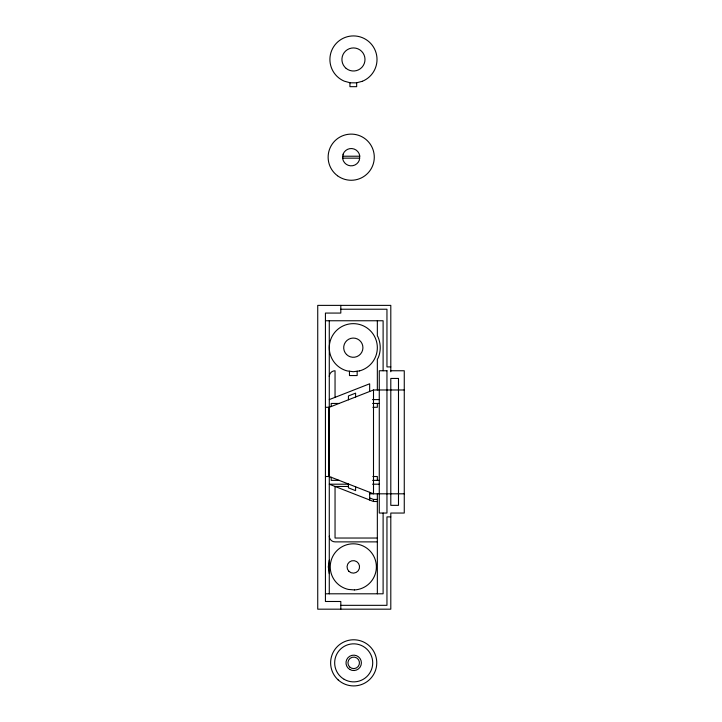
<?xml version="1.0" encoding="UTF-8"?>
<svg xmlns="http://www.w3.org/2000/svg" width="722" height="722" viewBox="0 0 722 722"><rect width="100%" height="100%" fill="white"/><g stroke="black" fill="none" stroke-linecap="round" stroke-linejoin="round"><path stroke-width="1.08" d="M329.277 560.146L328.311 566.878L329.277 573.611M329.277 399.6L369.655 383.797L369.655 391.486M404.266 389.979L373.5 389.979L329.277 407.289L325.432 407.289M342.634 156.223L359.764 156.223M342.661 158.154L359.827 158.154M340.811 309.224L386.956 309.224L386.956 366.911L390.801 366.911M325.432 320.758L383.111 320.758L383.111 370.756M390.801 370.756L404.266 370.756L404.266 513.044L390.801 513.044L390.801 609.178L317.734 609.178L317.734 305.379L390.801 305.379L390.801 371.767M372.525 399.6L379.267 399.6M339.105 403.445L331.199 403.445L331.199 406.531M372.57 403.445L379.267 403.445M372.85 407.289L377.344 407.289L377.344 403.445M325.432 476.511L329.277 476.511L373.5 493.812L373.5 389.979M372.85 476.511L377.344 476.511L377.344 480.356M339.105 480.356L331.199 480.356L331.199 477.26M372.57 480.356L379.267 480.356M348.428 484.2L329.277 484.2L373.5 501.501L377.344 501.501M372.525 484.2L379.267 484.2M348.428 486.457L335.044 486.457L335.044 538.034L377.344 538.034M369.655 493.812L404.266 493.812M369.655 497.936L373.5 499.434L377.344 499.434M390.801 516.889L386.956 516.889L386.956 605.334L340.811 605.334M377.344 541.879L335.044 541.879A5.767 5.767 0 0 1 329.277 536.112M325.432 593.8L383.111 593.8L383.111 513.044M377.344 320.758L377.344 335.847L377.949 336.849A26.922 26.922 0 0 1 378.391 357.444L377.344 359.357L377.344 389.979M377.344 493.812L377.344 593.8M373.5 499.434L373.5 501.501M369.655 492.305L369.655 500.003M357.155 371.207L357.155 375.557L349.466 375.557L349.466 371.207M356.668 82.768L356.668 86.667L349.935 86.667L349.935 82.723M355.594 396.992L355.594 393.147L348.428 395.945L348.428 399.789M355.594 486.808L355.594 490.653L348.428 487.846L348.428 484.002M340.811 305.379L340.811 313.068L325.432 313.068L325.432 601.489L340.811 601.489L340.811 609.178M335.044 397.335L335.044 370.756A5.767 5.767 0 0 0 329.277 376.523M329.277 320.758L329.277 593.8M328.79 407.289L328.79 476.511M343.067 154.255L342.688 158.723A8.655 8.655 0 0 0 359.348 160.122L359.727 155.654A8.655 8.655 0 0 0 343.067 154.255M362.327 81.297L356.37 82.849L350.224 82.804L344.295 81.171A23.555 23.555 0 0 1 334.873 45.008A23.555 23.555 0 0 1 372.245 45.26A23.555 23.555 0 0 1 362.327 81.297M359.529 370.9L353.311 371.713L347.092 370.9A24.034 24.034 0 0 1 333.618 333.898A24.034 24.034 0 0 1 372.994 333.898A24.034 24.034 0 0 1 359.529 370.9M386.956 370.756L379.267 370.756L379.267 513.044L386.956 513.044L386.956 370.756M398.49 378.445L390.801 378.445L390.801 505.346L398.49 505.346L398.49 378.445M354.385 589.928L348.383 589.423A23.077 23.077 0 0 1 334.963 552.89A23.077 23.077 0 0 1 373.743 556.157A23.077 23.077 0 0 1 354.385 589.928M338.158 679.907A23.077 23.077 0 0 0 376.234 667.778A23.077 23.077 0 0 0 346.686 640.865A23.077 23.077 0 0 0 338.158 679.907M344.177 679.33A19.025 19.025 0 0 0 372.714 662.85A19.025 19.025 0 0 0 344.177 646.38A19.025 19.025 0 0 0 344.177 679.33M349.845 669.511A7.689 7.689 0 0 0 361.388 662.85A7.689 7.689 0 0 0 349.845 656.19A7.689 7.689 0 0 0 349.845 669.511M349.619 666.929A5.767 5.767 0 0 0 359.267 664.348A5.767 5.767 0 0 0 352.201 657.282A5.767 5.767 0 0 0 349.619 666.929M346.154 68.4A11.534 11.534 0 0 0 364.845 61.334A11.534 11.534 0 0 0 349.376 48.681A11.534 11.534 0 0 0 346.154 68.4M337.517 175.762A23.077 23.077 0 0 0 374.14 159.761A23.077 23.077 0 0 0 341.966 136.043A23.077 23.077 0 0 0 337.517 175.762M348.888 571.301A6.245 6.245 0 0 0 359.348 568.494A6.245 6.245 0 0 0 351.695 560.841A6.245 6.245 0 0 0 348.888 571.301M346.515 354.475A9.612 9.612 0 0 0 362.597 350.17A9.612 9.612 0 0 0 350.82 338.392A9.612 9.612 0 0 0 346.515 354.475"/></g></svg>
